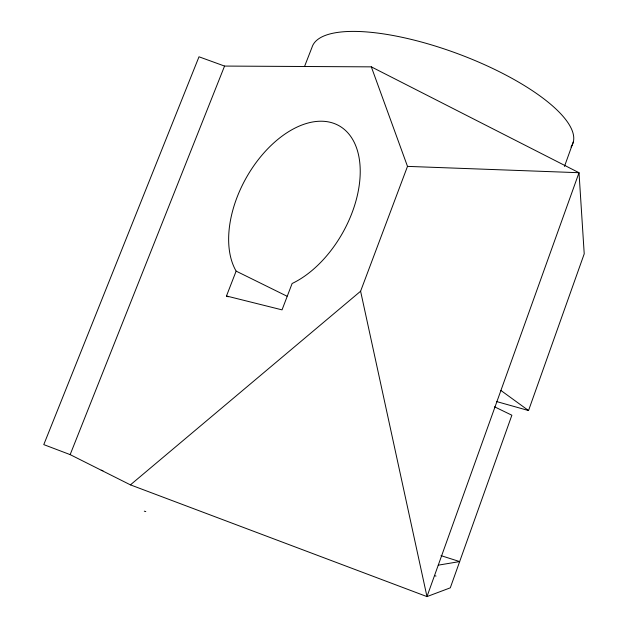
<?xml version="1.0" encoding="UTF-8"?>
<svg xmlns="http://www.w3.org/2000/svg" width="628" height="628" viewBox="0 0 628 628"><rect width="100%" height="100%" fill="white"/><g stroke="black" fill="none" stroke-linecap="round" stroke-linejoin="round"><path stroke-width="0.94" d="M496.717 401.59L528.54 410.539L584.221 253.838L579.016 172.716L371.321 66.858L224.557 66.073L198.998 56.795L43.779 444.616L70.155 454.625L130.428 484.863L426.977 596.6L450.292 587.832L511.875 415.218L494.503 406.795M564.462 166.436L573.372 141.7M130.428 484.863L360.598 291.219L407.494 166.381L371.321 66.858M304.556 66.442L312.022 47.273A139.016 44.062 20.4 0 1 462.444 55.484A139.016 44.062 20.4 0 1 570.985 146.991M226.472 295.992L236.136 271.123A91.264 55.507 -60.8 0 1 274.405 142.36A91.264 55.507 -60.8 0 1 359.609 161.184A91.264 55.507 -60.8 0 1 292.122 283.495L282.035 309.863L226.472 295.992L228.247 296.824M70.155 454.625L224.557 66.073M438.25 565.161L459.657 561.581L441.013 555.639M407.494 166.381L579.016 172.716L426.977 596.6L360.598 291.219M144.299 511.168L145.782 511.585M434.498 575.625L436.005 576.072M101.21 470.207L102.913 470.717M236.136 271.123L287.004 296.204M500.916 390.467L528.54 410.539"/></g></svg>
